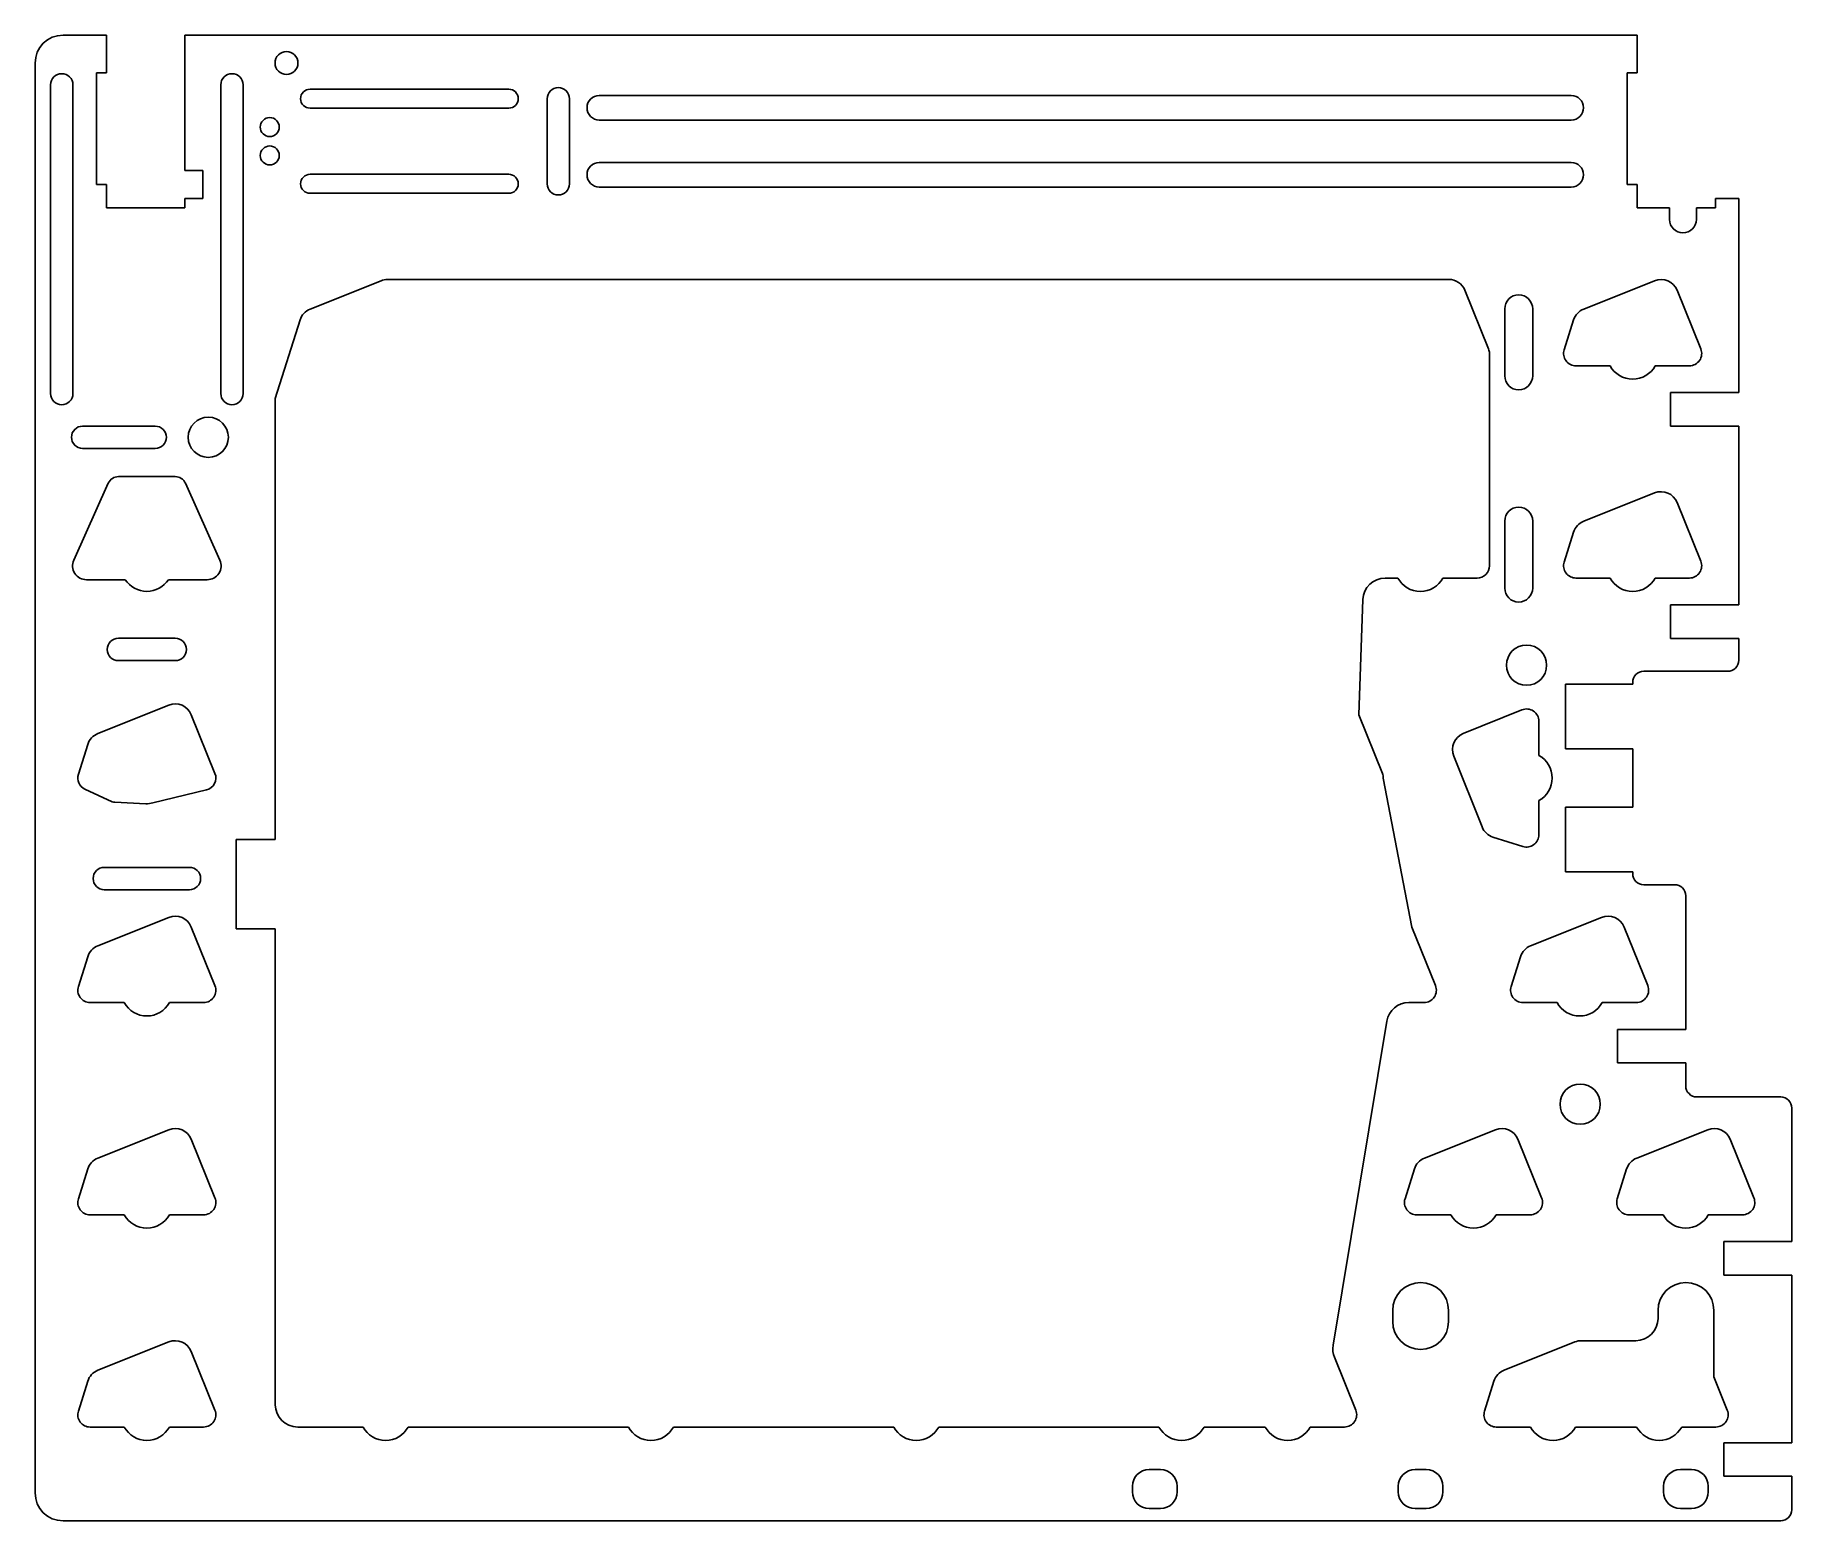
# Model space of a CAD drawing. Header units: millimetres. Extents: x 0 to 157, y 0 to 133.
import ezdxf

# ---------------------------------------------------------------- set-up
doc = ezdxf.new("R2010")
doc.units = ezdxf.units.MM

msp = doc.modelspace()

# ---------------------------------------------------------------- linework, layer by layer
at = {"color": 7, "linetype": 'Continuous', "lineweight": 25}
for p, q in [((5.9, 133), (2, 133)), ((5.9, 133), (5.9, 129.627702)), ((142.9, 133), (12.9, 133)), ((12.9, 120.877702), (12.9, 133)), ((142.9, 133), (142.9, 129.627702)), ((-0.5, 130.5), (-0.5, 2.5)), ((5, 129.627702), (5, 119.627702)), ((5.9, 129.627702), (5, 129.627702)), ((142, 129.627702), (142, 119.627702)), ((142.9, 129.627702), (142, 129.627702)), ((0.8776, 128.5476), (0.8776, 100.9124)), ((2.8824, 100.9124), (2.8824, 128.5476)), ((16.1176, 128.5476), (16.1176, 100.9124)), ((18.1224, 100.9124), (18.1224, 128.5476)), ((41.89, 128.16), (24.11, 128.16)), ((137, 127.6), (50, 127.6)), ((24.11, 126.46), (41.89, 126.46)), ((45.33, 127.31), (45.33, 119.69)), ((47.33, 119.69), (47.33, 127.31)), ((50, 125.4), (137, 125.4)), ((137, 121.6), (50, 121.6)), ((5, 119.627702), (5.9, 119.627702)), ((5.9, 119.627702), (5.9, 117.527702)), ((14.5, 120.877702), (12.9, 120.877702)), ((14.5, 118.377702), (14.5, 120.877702)), ((41.89, 120.54), (24.11, 120.54)), ((142, 119.627702), (142.9, 119.627702)), ((142.9, 119.627702), (142.9, 117.527702)), ((12.9, 118.377702), (14.5, 118.377702)), ((12.9, 117.527702), (12.9, 118.377702)), ((24.11, 118.84), (41.89, 118.84)), ((50, 119.4), (137, 119.4)), ((149.9, 118.377702), (152, 118.377702)), ((149.9, 117.527702), (149.9, 118.377702)), ((152, 101), (152, 118.377702)), ((5.9, 117.527702), (12.9, 117.527702)), ((142.9, 117.527702), (145.8, 117.527702)), ((145.8, 117.527702), (145.8, 116.5)), ((148.2, 117.527702), (149.9, 117.527702)), ((148.2, 116.5), (148.2, 117.527702)), ((30.464344, 111.019139), (24.114344, 108.479139)), ((126.04, 111.13), (31.04, 111.13)), ((129.599753, 104.912436), (127.476925, 110.161159)), ((144.464344, 111.019139), (138.114344, 108.479139)), ((148.599753, 104.912436), (146.476925, 110.161159)), ((23.211312, 107.504738), (21, 100.468855)), ((131.05, 108.5), (131.05, 102.5)), ((133.55, 102.5), (133.55, 108.5)), ((137.211312, 107.504738), (136.370608, 104.829814)), ((129.68, 85.5), (129.68, 104.5)), ((137.42, 103.4), (140.480099, 103.4)), ((144.519901, 103.4), (147.58, 103.4)), ((145.9, 101), (145.9, 98)), ((152, 101), (145.9, 101)), ((21, 100.468855), (21, 61)), ((10.25, 98), (3.75, 98)), ((145.9, 98), (152, 98)), ((152, 82), (152, 98)), ((3.75, 96), (10.25, 96)), ((6.047627, 92.894361), (2.959534, 86.011701)), ((12.04, 93.485), (6.96, 93.485)), ((16.040466, 86.011701), (12.952373, 92.894361)), ((144.464344, 92.019139), (138.114344, 89.479139)), ((148.599753, 85.912436), (146.476925, 91.161159)), ((131.05, 89.5), (131.05, 83.5)), ((133.55, 83.5), (133.55, 89.5)), ((137.211312, 88.504738), (136.370608, 85.829814)), ((4.1, 84.25), (7.569327, 84.25)), ((11.430673, 84.25), (14.9, 84.25)), ((120.348905, 84.4), (121.480099, 84.4)), ((125.519901, 84.4), (128.58, 84.4)), ((137.42, 84.4), (140.480099, 84.4)), ((144.519901, 84.4), (147.58, 84.4)), ((117.976925, 72.161159), (118.350215, 82.472357)), ((145.9, 82), (145.9, 79)), ((152, 82), (145.9, 82)), ((12.04, 79.007), (6.96, 79.007)), ((145.9, 79), (152, 79)), ((152, 77.05), (152, 79)), ((6.96, 77.007), (12.04, 77.007)), ((143.5, 76.05), (151, 76.05)), ((136.5, 74.9), (136.5, 69.1)), ((142.5, 74.9), (136.5, 74.9)), ((142.5, 74.9), (142.5, 75.05)), ((11.464344, 73.019139), (5.114344, 70.479139)), ((132.587564, 72.599753), (127.338841, 70.476925)), ((15.599753, 66.912436), (13.476925, 72.161159)), ((120.099753, 66.912436), (117.976925, 72.161159)), ((134.1, 68.519901), (134.1, 71.58)), ((4.211312, 69.504738), (3.370608, 66.829814)), ((126.480861, 68.464344), (129.020861, 62.114344)), ((136.5, 69.1), (142.5, 69.1)), ((142.5, 63.9), (142.5, 69.1)), ((122.726925, 53.161159), (120.179975, 66.492537)), ((3.961658, 65.500039), (6.407495, 64.378966)), ((10.043307, 64.265091), (14.839843, 65.431131)), ((134.1, 61.42), (134.1, 64.480099)), ((6.630915, 64.324989), (9.39809, 64.202259)), ((136.5, 63.9), (136.5, 58.1)), ((142.5, 63.9), (136.5, 63.9)), ((17.5, 61), (17.5, 53)), ((21, 61), (17.5, 61)), ((129.995262, 61.211312), (132.670186, 60.370608)), ((13.31, 58.5), (5.69, 58.5)), ((136.5, 58.1), (142.5, 58.1)), ((142.5, 57.95), (142.5, 58.1)), ((146.25, 56.95), (143.5, 56.95)), ((5.69, 56.5), (13.31, 56.5)), ((147.25, 44), (147.25, 55.95)), ((11.464344, 54.019139), (5.114344, 51.479139)), ((139.714344, 54.019139), (133.364344, 51.479139)), ((15.599753, 47.912436), (13.476925, 53.161159)), ((17.5, 53), (21, 53)), ((21, 53), (21, 10.4)), ((124.849753, 47.912436), (122.726925, 53.161159)), ((143.849753, 47.912436), (141.726925, 53.161159)), ((4.211312, 50.504738), (3.370608, 47.829814)), ((132.461312, 50.504738), (131.620608, 47.829814)), ((4.42, 46.4), (7.480099, 46.4)), ((11.519901, 46.4), (14.58, 46.4)), ((122.465948, 46.4), (123.83, 46.4)), ((132.67, 46.4), (135.730099, 46.4)), ((139.769901, 46.4), (142.83, 46.4)), ((115.688839, 15.716213), (120.492818, 44.726739)), ((141.15, 44), (141.15, 41)), ((147.25, 44), (141.15, 44)), ((141.15, 41), (147.25, 41)), ((147.25, 38.95), (147.25, 41)), ((155.75, 37.95), (148.25, 37.95)), ((156.75, 25), (156.75, 36.95)), ((11.464344, 35.019139), (5.114344, 32.479139)), ((130.214344, 35.019139), (123.864344, 32.479139)), ((149.214344, 35.019139), (142.864344, 32.479139)), ((15.599753, 28.912436), (13.476925, 34.161159)), ((134.349753, 28.912436), (132.226925, 34.161159)), ((153.349753, 28.912436), (151.226925, 34.161159)), ((4.211312, 31.504738), (3.370608, 28.829814)), ((122.961312, 31.504738), (122.120608, 28.829814)), ((141.961312, 31.504738), (141.120608, 28.829814)), ((4.42, 27.4), (7.480099, 27.4)), ((11.519901, 27.4), (14.58, 27.4)), ((123.17, 27.4), (126.230099, 27.4)), ((130.269901, 27.4), (133.33, 27.4)), ((142.17, 27.4), (145.230099, 27.4)), ((149.269901, 27.4), (152.33, 27.4)), ((150.65, 25), (150.65, 22)), ((156.75, 25), (150.65, 25)), ((150.65, 22), (156.75, 22)), ((156.75, 7), (156.75, 22)), ((121.02, 18.84), (121.02, 17.84)), ((126.02, 17.84), (126.02, 18.84)), ((144.77, 18.84), (144.77, 18.13)), ((149.77, 12.878843), (149.77, 18.84)), ((11.464344, 16.019139), (5.114344, 13.479139)), ((137.334344, 16.019139), (130.984344, 13.479139)), ((142.77, 16.13), (137.91, 16.13)), ((15.599753, 9.912436), (13.476925, 15.161159)), ((117.719753, 9.912436), (115.807872, 14.639591)), ((150.969753, 9.912436), (149.77, 12.878843)), ((4.211312, 12.504738), (3.370608, 9.829814)), ((130.081312, 12.504738), (129.240608, 9.829814)), ((4.42, 8.4), (7.480099, 8.4)), ((11.519901, 8.4), (14.58, 8.4)), ((23, 8.4), (28.850099, 8.4)), ((32.889901, 8.4), (52.600099, 8.4)), ((56.639901, 8.4), (76.350099, 8.4)), ((80.389901, 8.4), (100.100099, 8.4)), ((104.139901, 8.4), (109.600099, 8.4)), ((113.639901, 8.4), (116.7, 8.4)), ((130.29, 8.4), (133.350099, 8.4)), ((137.389901, 8.4), (142.850099, 8.4)), ((146.889901, 8.4), (149.95, 8.4)), ((150.65, 7), (150.65, 4)), ((156.75, 7), (150.65, 7)), ((100.22, 4.6), (99.22, 4.6)), ((124.02, 4.6), (123.02, 4.6)), ((147.77, 4.6), (146.77, 4.6)), ((150.65, 4), (156.75, 4)), ((156.75, 1), (156.75, 4)), ((97.72, 3.1), (97.72, 2.6)), ((101.72, 2.6), (101.72, 3.1)), ((121.52, 3.1), (121.52, 2.6)), ((125.52, 2.6), (125.52, 3.1)), ((145.27, 3.1), (145.27, 2.6)), ((149.27, 2.6), (149.27, 3.1)), ((2, 0), (155.75, 0)), ((99.22, 1.1), (100.22, 1.1)), ((123.02, 1.1), (124.02, 1.1)), ((146.77, 1.1), (147.77, 1.1))]:
    msp.add_line(p, q, dxfattribs=at)
for centre, radius in [((22, 130.5), 1.025), ((20.5, 124.77), 0.85), ((20.5, 122.23), 0.85), ((15, 97), 1.8), ((133, 76.6), 1.8), ((137.8, 37.3), 1.8)]:
    msp.add_circle(centre, radius, dxfattribs=at)
for centre, radius, start, end in [((2, 130.5), 2.5, 90, 180), ((1.88, 128.5476), 1.0024, 0, 180), ((17.12, 128.5476), 1.0024, 0, 180), ((24.11, 127.31), 0.85, 90, 270), ((41.89, 127.31), 0.85, 270, 90), ((46.33, 127.31), 1, 0, 180), ((50, 126.5), 1.1, 90, 270), ((137, 126.5), 1.1, 270, 90), ((50, 120.5), 1.1, 90, 270), ((137, 120.5), 1.1, 270, 90), ((24.11, 119.69), 0.85, 90, 270), ((41.89, 119.69), 0.85, 270, 90), ((46.33, 119.69), 1, 180, 0), ((147, 116.5), 1.2, 180, 0), ((31.04, 109.58), 1.55, 90, 111.801409), ((126.04, 109.58), 1.55, 22.0207, 90), ((145.04, 109.58), 1.55, 22.0207, 111.801409), ((132.3, 108.5), 1.25, 0, 180), ((24.69, 107.04), 1.55, 111.801409, 162.552557), ((138.69, 107.04), 1.55, 111.801409, 162.552557), ((128.58, 104.5), 1.1, 0, 22.0207), ((137.42, 104.5), 1.1, 162.552557, 270), ((147.58, 104.5), 1.1, 270, 22.0207), ((132.3, 102.5), 1.25, 180, 0), ((142.5, 104.5), 2.3, 208.571878, 331.428122), ((1.88, 100.9124), 1.0024, 180, 0), ((17.12, 100.9124), 1.0024, 180, 0), ((3.75, 97), 1, 90, 270), ((10.25, 97), 1, 270, 90), ((6.96, 92.485), 1, 90, 155.835309), ((12.04, 92.485), 1, 24.164691, 90), ((145.04, 90.58), 1.55, 22.0207, 111.801409), ((132.3, 89.5), 1.25, 0, 180), ((138.69, 88.04), 1.55, 111.801409, 162.552557), ((4.1, 85.5), 1.25, 155.835309, 270), ((14.9, 85.5), 1.25, 270, 24.164691), ((128.58, 85.5), 1.1, 270, 0), ((137.42, 85.5), 1.1, 162.552557, 270), ((147.58, 85.5), 1.1, 270, 22.0207), ((9.5, 85.5), 2.3, 212.920735, 327.079265), ((120.348905, 82.4), 2, 90, 177.926663), ((123.5, 85.5), 2.3, 208.571878, 331.428122), ((132.3, 83.5), 1.25, 180, 0), ((142.5, 85.5), 2.3, 208.571878, 331.428122), ((6.96, 78.007), 1, 90, 270), ((12.04, 78.007), 1, 270, 90), ((143.5, 75.05), 1, 90, 180), ((151, 77.05), 1, 270, 0), ((12.04, 71.58), 1.55, 22.0207, 111.801409), ((133, 71.58), 1.1, 0, 112.0207), ((5.69, 69.04), 1.55, 111.801409, 162.552557), ((127.92, 69.04), 1.55, 112.0207, 201.801409), ((133, 66.5), 2.3, 298.571878, 61.428122), ((4.42, 66.5), 1.1, 162.552557, 245.375208), ((14.58, 66.5), 1.1, 283.663576, 22.0207), ((119.08, 66.5), 1.1, 359.611264, 22.0207), ((6.6575, 64.9244), 0.6, 245.375208, 267.460468), ((9.5, 66.5), 2.3, 267.460468, 283.663576), ((130.46, 62.69), 1.55, 201.801409, 252.552557), ((133, 61.42), 1.1, 252.552557, 0), ((5.69, 57.5), 1, 90, 270), ((13.31, 57.5), 1, 270, 90), ((143.5, 57.95), 1, 180, 270), ((146.25, 55.95), 1, 0, 90), ((12.04, 52.58), 1.55, 22.0207, 111.801409), ((140.29, 52.58), 1.55, 22.0207, 111.801409), ((5.69, 50.04), 1.55, 111.801409, 162.552557), ((133.94, 50.04), 1.55, 111.801409, 162.552557), ((4.42, 47.5), 1.1, 162.552557, 270), ((14.58, 47.5), 1.1, 270, 22.0207), ((123.83, 47.5), 1.1, 270, 22.0207), ((132.67, 47.5), 1.1, 162.552557, 270), ((142.83, 47.5), 1.1, 270, 22.0207), ((9.5, 47.5), 2.3, 208.571878, 331.428122), ((122.465948, 44.4), 2, 90, 170.597466), ((137.75, 47.5), 2.3, 208.571878, 331.428122), ((148.25, 38.95), 1, 180, 270), ((155.75, 36.95), 1, 0, 90), ((12.04, 33.58), 1.55, 22.0207, 111.801409), ((130.79, 33.58), 1.55, 22.0207, 111.801409), ((149.79, 33.58), 1.55, 22.0207, 111.801409), ((5.69, 31.04), 1.55, 111.801409, 162.552557), ((124.44, 31.04), 1.55, 111.801409, 162.552557), ((143.44, 31.04), 1.55, 111.801409, 162.552557), ((4.42, 28.5), 1.1, 162.552557, 270), ((14.58, 28.5), 1.1, 270, 22.0207), ((123.17, 28.5), 1.1, 162.552557, 270), ((133.33, 28.5), 1.1, 270, 22.0207), ((142.17, 28.5), 1.1, 162.552557, 270), ((152.33, 28.5), 1.1, 270, 22.0207), ((9.5, 28.5), 2.3, 208.571878, 331.428122), ((128.25, 28.5), 2.3, 208.571878, 331.428122), ((147.25, 28.5), 2.3, 208.571878, 331.428122), ((123.52, 18.84), 2.5, 0, 180), ((147.27, 18.84), 2.5, 0, 180), ((123.52, 17.84), 2.5, 180, 0), ((142.77, 18.13), 2, 270, 0), ((12.04, 14.58), 1.55, 22.0207, 111.801409), ((137.91, 14.58), 1.55, 90, 111.801409), ((117.661969, 15.389474), 2, 170.597466, 202.0207), ((5.69, 12.04), 1.55, 111.801409, 162.552557), ((131.56, 12.04), 1.55, 111.801409, 162.552557), ((4.42, 9.5), 1.1, 162.552557, 270), ((14.58, 9.5), 1.1, 270, 22.0207), ((23, 10.4), 2, 180, 270), ((116.7, 9.5), 1.1, 270, 22.0207), ((130.29, 9.5), 1.1, 162.552557, 270), ((149.95, 9.5), 1.1, 270, 22.0207), ((9.5, 9.5), 2.3, 208.571878, 331.428122), ((30.87, 9.5), 2.3, 208.571878, 331.428122), ((54.62, 9.5), 2.3, 208.571878, 331.428122), ((78.37, 9.5), 2.3, 208.571878, 331.428122), ((102.12, 9.5), 2.3, 208.571878, 331.428122), ((111.62, 9.5), 2.3, 208.571878, 331.428122), ((135.37, 9.5), 2.3, 208.571878, 331.428122), ((144.87, 9.5), 2.3, 208.571878, 331.428122), ((99.22, 3.1), 1.5, 90, 180), ((100.22, 3.1), 1.5, 0, 90), ((123.02, 3.1), 1.5, 90, 180), ((124.02, 3.1), 1.5, 0, 90), ((146.77, 3.1), 1.5, 90, 180), ((147.77, 3.1), 1.5, 0, 90), ((2, 2.5), 2.5, 180, 270), ((99.22, 2.6), 1.5, 180, 270), ((100.22, 2.6), 1.5, 270, 0), ((123.02, 2.6), 1.5, 180, 270), ((124.02, 2.6), 1.5, 270, 0), ((146.77, 2.6), 1.5, 180, 270), ((147.77, 2.6), 1.5, 270, 0), ((155.75, 1), 1, 270, 0)]:
    msp.add_arc(centre, radius, start, end, dxfattribs=at)

doc.saveas('drawing.dxf')
